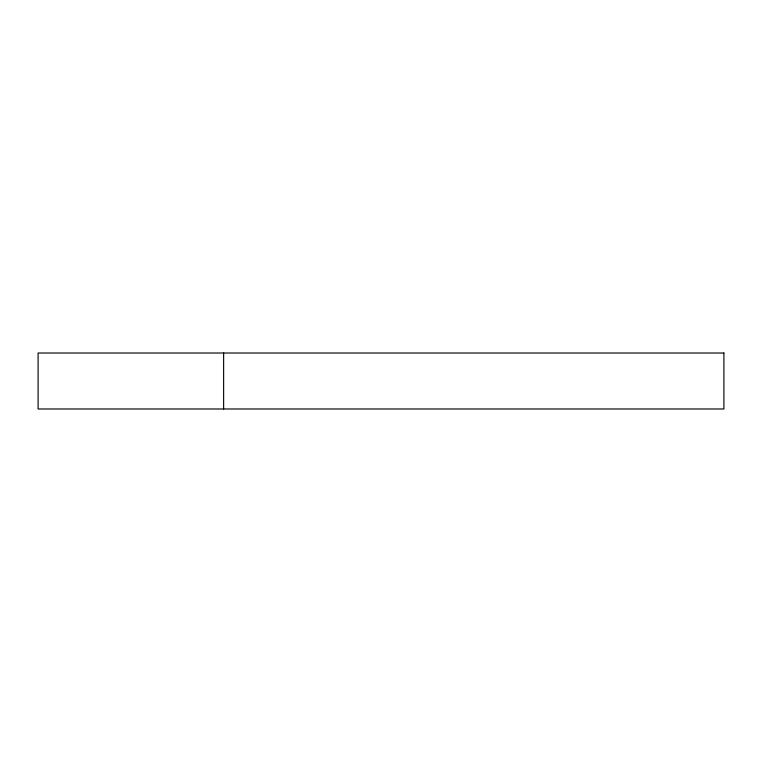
<?xml version="1.0" encoding="UTF-8"?>
<svg xmlns="http://www.w3.org/2000/svg" width="762" height="762" viewBox="0 0 762 762"><rect width="100%" height="100%" fill="white"/><g stroke="black" fill="none" stroke-linecap="round" stroke-linejoin="round"><path stroke-width="1.14" d="M223.628 353.016L223.628 408.984M723.9 353.016L38.1 353.016L38.1 408.984L723.9 408.984L723.9 353.016"/></g></svg>
